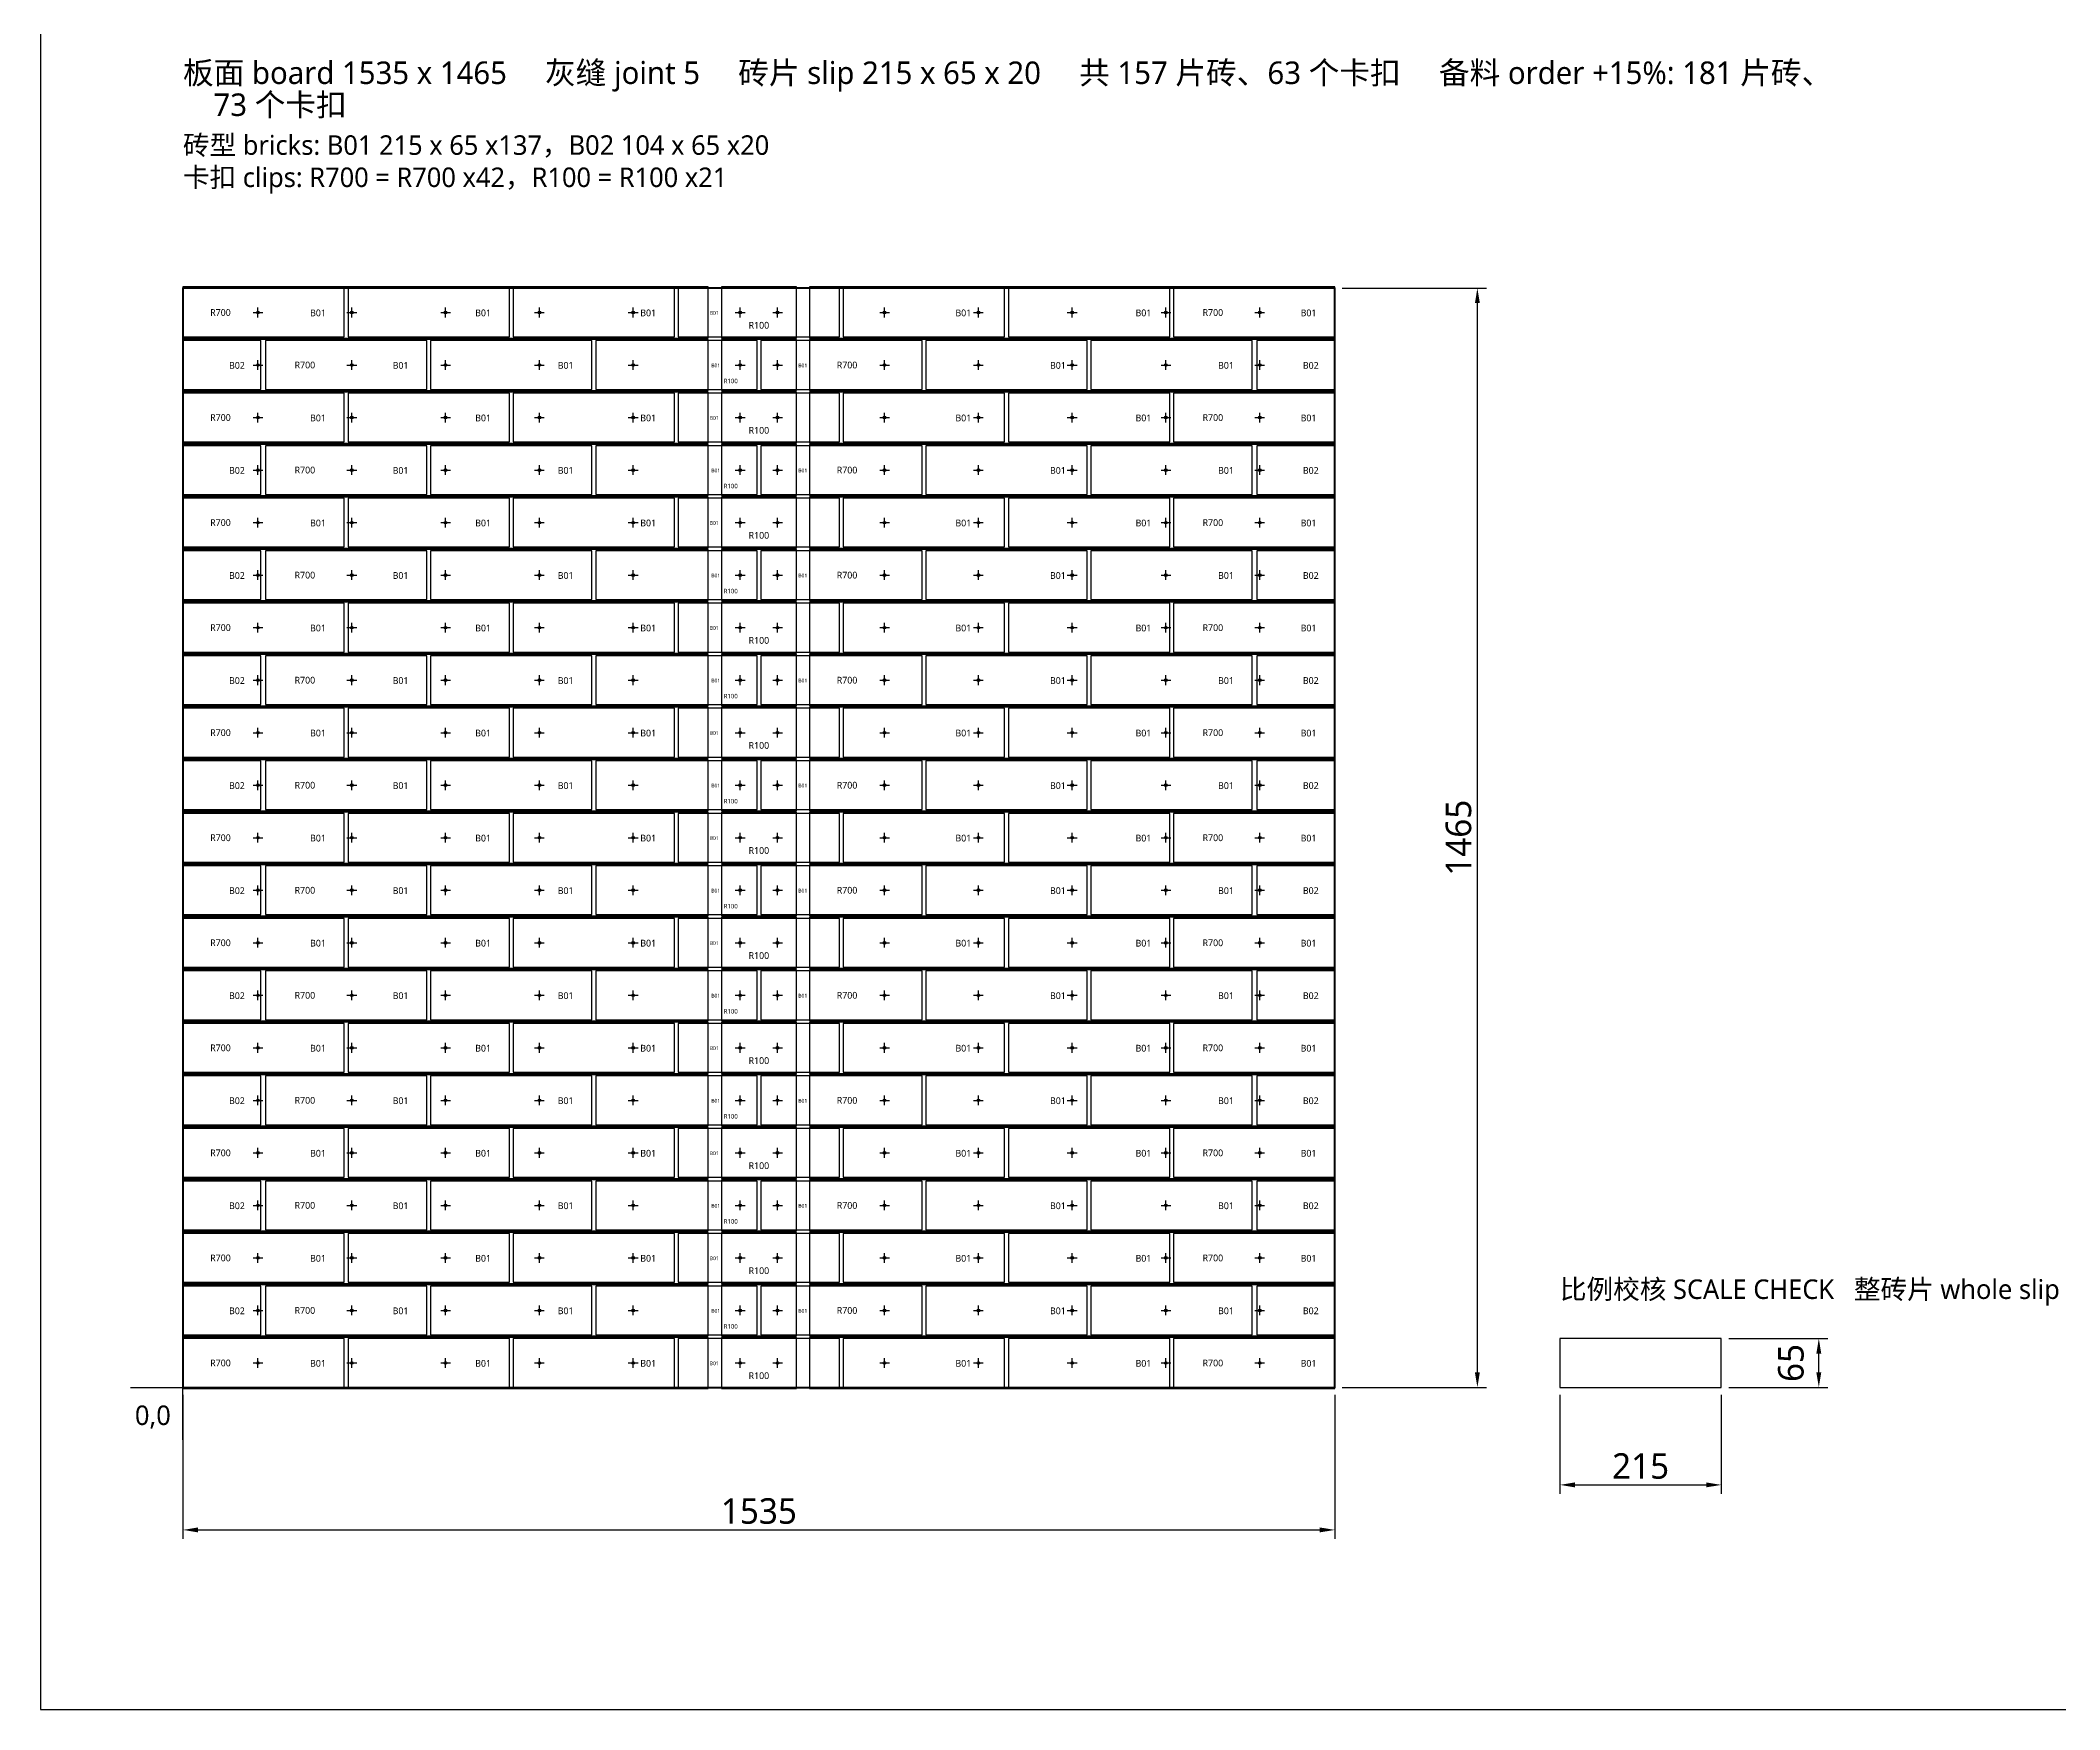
# Model space of a CAD drawing. Header units: millimetres. Extents: x -190 to 7814, y -8996 to 208.
# Drawn here: x -190 to 2501, y -8996 to -6771 of the extents above; entities that cross this region are included whole.
import ezdxf
from ezdxf.enums import TextEntityAlignment as Align

# ---------------------------------------------------------------- set-up
doc = ezdxf.new("R2010")
doc.units = ezdxf.units.MM
for name, color, linetype in [('BOARD', 7, 'Continuous'), ('BORDER', 7, 'Continuous'), ('DIM', 8, 'Continuous'), ('ORIGIN', 1, 'Continuous'), ('P7_CLIP_R100', 30, 'Continuous'), ('P7_CLIP_R700', 5, 'Continuous'), ('P7_HOLE', 1, 'Continuous'), ('P7_SLIP', 7, 'Continuous'), ('P7_TXT_B', 7, 'Continuous'), ('TITLE', 7, 'Continuous')]:
    doc.layers.add(name, color=color, linetype=linetype)
doc.styles.add('CN', font='msyh.ttc')
doc.dimstyles.new('MM', dxfattribs={"dimtxt": 34, "dimasz": 20, "dimexe": 12, "dimexo": 10, "dimgap": 8, "dimtad": 1, "dimdec": 1, "dimdsep": 46, "dimtxsty": 'CN', "dimcen": 2.5, "dimazin": 3, "dimtfac": 1, "dimtmove": 0, "dimatfit": 3})

msp = doc.modelspace()

# ---------------------------------------------------------------- linework, layer by layer
at = {"layer": 'BOARD', "lineweight": 50}
msp.add_lwpolyline([(0, -8566), (1535, -8566), (1535, -7101), (0, -7101)], close=True, dxfattribs=at)
at = {"layer": 'BORDER'}
msp.add_lwpolyline([(-190, -8995.5), (7813.67, -8995.5), (7813.67, 207.69), (-190, 207.69)], close=True, dxfattribs=at)
at = {"layer": 'DIM'}
msp.add_lwpolyline([(1835, -8566), (2050, -8566), (2050, -8501), (1835, -8501)], close=True, dxfattribs=at)
at = {"layer": 'ORIGIN'}
for p, q in [((0, -8636), (0, -8476)), ((-70, -8566), (90, -8566))]:
    msp.add_line(p, q, dxfattribs=at)
at = {"layer": 'P7_CLIP_R100'}
for points in [[(717.5, -7167.5), (817.5, -7167.5), (817.5, -7099.5), (717.5, -7099.5)], [(717.5, -7237.5), (817.5, -7237.5), (817.5, -7169.5), (717.5, -7169.5)], [(717.5, -7307.5), (817.5, -7307.5), (817.5, -7239.5), (717.5, -7239.5)], [(717.5, -7377.5), (817.5, -7377.5), (817.5, -7309.5), (717.5, -7309.5)], [(717.5, -7447.5), (817.5, -7447.5), (817.5, -7379.5), (717.5, -7379.5)], [(717.5, -7517.5), (817.5, -7517.5), (817.5, -7449.5), (717.5, -7449.5)], [(717.5, -7587.5), (817.5, -7587.5), (817.5, -7519.5), (717.5, -7519.5)], [(717.5, -7657.5), (817.5, -7657.5), (817.5, -7589.5), (717.5, -7589.5)], [(717.5, -7727.5), (817.5, -7727.5), (817.5, -7659.5), (717.5, -7659.5)], [(717.5, -7797.5), (817.5, -7797.5), (817.5, -7729.5), (717.5, -7729.5)], [(717.5, -7867.5), (817.5, -7867.5), (817.5, -7799.5), (717.5, -7799.5)], [(717.5, -7937.5), (817.5, -7937.5), (817.5, -7869.5), (717.5, -7869.5)], [(717.5, -8007.5), (817.5, -8007.5), (817.5, -7939.5), (717.5, -7939.5)], [(717.5, -8077.5), (817.5, -8077.5), (817.5, -8009.5), (717.5, -8009.5)], [(717.5, -8147.5), (817.5, -8147.5), (817.5, -8079.5), (717.5, -8079.5)], [(717.5, -8217.5), (817.5, -8217.5), (817.5, -8149.5), (717.5, -8149.5)], [(717.5, -8287.5), (817.5, -8287.5), (817.5, -8219.5), (717.5, -8219.5)], [(717.5, -8357.5), (817.5, -8357.5), (817.5, -8289.5), (717.5, -8289.5)], [(717.5, -8427.5), (817.5, -8427.5), (817.5, -8359.5), (717.5, -8359.5)], [(717.5, -8497.5), (817.5, -8497.5), (817.5, -8429.5), (717.5, -8429.5)], [(717.5, -8567.5), (817.5, -8567.5), (817.5, -8499.5), (717.5, -8499.5)]]:
    msp.add_lwpolyline(points, close=True, dxfattribs=at)
at = {"layer": 'P7_CLIP_R700'}
for points in [[(0, -7167.5), (700, -7167.5), (700, -7099.5), (0, -7099.5)], [(835, -7167.5), (1535, -7167.5), (1535, -7099.5), (835, -7099.5)], [(0, -7237.5), (700, -7237.5), (700, -7169.5), (0, -7169.5)], [(835, -7237.5), (1535, -7237.5), (1535, -7169.5), (835, -7169.5)], [(0, -7307.5), (700, -7307.5), (700, -7239.5), (0, -7239.5)], [(835, -7307.5), (1535, -7307.5), (1535, -7239.5), (835, -7239.5)], [(0, -7377.5), (700, -7377.5), (700, -7309.5), (0, -7309.5)], [(835, -7377.5), (1535, -7377.5), (1535, -7309.5), (835, -7309.5)], [(0, -7447.5), (700, -7447.5), (700, -7379.5), (0, -7379.5)], [(835, -7447.5), (1535, -7447.5), (1535, -7379.5), (835, -7379.5)], [(0, -7517.5), (700, -7517.5), (700, -7449.5), (0, -7449.5)], [(835, -7517.5), (1535, -7517.5), (1535, -7449.5), (835, -7449.5)], [(0, -7587.5), (700, -7587.5), (700, -7519.5), (0, -7519.5)], [(835, -7587.5), (1535, -7587.5), (1535, -7519.5), (835, -7519.5)], [(0, -7657.5), (700, -7657.5), (700, -7589.5), (0, -7589.5)], [(835, -7657.5), (1535, -7657.5), (1535, -7589.5), (835, -7589.5)], [(0, -7727.5), (700, -7727.5), (700, -7659.5), (0, -7659.5)], [(835, -7727.5), (1535, -7727.5), (1535, -7659.5), (835, -7659.5)], [(0, -7797.5), (700, -7797.5), (700, -7729.5), (0, -7729.5)], [(835, -7797.5), (1535, -7797.5), (1535, -7729.5), (835, -7729.5)], [(0, -7867.5), (700, -7867.5), (700, -7799.5), (0, -7799.5)], [(835, -7867.5), (1535, -7867.5), (1535, -7799.5), (835, -7799.5)], [(0, -7937.5), (700, -7937.5), (700, -7869.5), (0, -7869.5)], [(835, -7937.5), (1535, -7937.5), (1535, -7869.5), (835, -7869.5)], [(0, -8007.5), (700, -8007.5), (700, -7939.5), (0, -7939.5)], [(835, -8007.5), (1535, -8007.5), (1535, -7939.5), (835, -7939.5)], [(0, -8077.5), (700, -8077.5), (700, -8009.5), (0, -8009.5)], [(835, -8077.5), (1535, -8077.5), (1535, -8009.5), (835, -8009.5)], [(0, -8147.5), (700, -8147.5), (700, -8079.5), (0, -8079.5)], [(835, -8147.5), (1535, -8147.5), (1535, -8079.5), (835, -8079.5)], [(0, -8217.5), (700, -8217.5), (700, -8149.5), (0, -8149.5)], [(835, -8217.5), (1535, -8217.5), (1535, -8149.5), (835, -8149.5)], [(0, -8287.5), (700, -8287.5), (700, -8219.5), (0, -8219.5)], [(835, -8287.5), (1535, -8287.5), (1535, -8219.5), (835, -8219.5)], [(0, -8357.5), (700, -8357.5), (700, -8289.5), (0, -8289.5)], [(835, -8357.5), (1535, -8357.5), (1535, -8289.5), (835, -8289.5)], [(0, -8427.5), (700, -8427.5), (700, -8359.5), (0, -8359.5)], [(835, -8427.5), (1535, -8427.5), (1535, -8359.5), (835, -8359.5)], [(0, -8497.5), (700, -8497.5), (700, -8429.5), (0, -8429.5)], [(835, -8497.5), (1535, -8497.5), (1535, -8429.5), (835, -8429.5)], [(0, -8567.5), (700, -8567.5), (700, -8499.5), (0, -8499.5)], [(835, -8567.5), (1535, -8567.5), (1535, -8499.5), (835, -8499.5)]]:
    msp.add_lwpolyline(points, close=True, dxfattribs=at)
at = {"layer": 'P7_HOLE'}
for p, q in [((100, -7140), (100, -7127)), ((225, -7140), (225, -7127)), ((350, -7140), (350, -7127)), ((475, -7140), (475, -7127)), ((600, -7140), (600, -7127)), ((742.5, -7140), (742.5, -7127)), ((792.5, -7140), (792.5, -7127)), ((935, -7140), (935, -7127)), ((1060, -7140), (1060, -7127)), ((1185, -7140), (1185, -7127)), ((1310, -7140), (1310, -7127)), ((1435, -7140), (1435, -7127)), ((93.5, -7133.5), (106.5, -7133.5)), ((218.5, -7133.5), (231.5, -7133.5)), ((343.5, -7133.5), (356.5, -7133.5)), ((468.5, -7133.5), (481.5, -7133.5)), ((593.5, -7133.5), (606.5, -7133.5)), ((736, -7133.5), (749, -7133.5)), ((786, -7133.5), (799, -7133.5)), ((928.5, -7133.5), (941.5, -7133.5)), ((1053.5, -7133.5), (1066.5, -7133.5)), ((1178.5, -7133.5), (1191.5, -7133.5)), ((1303.5, -7133.5), (1316.5, -7133.5)), ((1428.5, -7133.5), (1441.5, -7133.5)), ((93.5, -7203.5), (106.5, -7203.5)), ((100, -7210), (100, -7197)), ((218.5, -7203.5), (231.5, -7203.5)), ((225, -7210), (225, -7197)), ((343.5, -7203.5), (356.5, -7203.5)), ((350, -7210), (350, -7197)), ((468.5, -7203.5), (481.5, -7203.5)), ((475, -7210), (475, -7197)), ((593.5, -7203.5), (606.5, -7203.5)), ((600, -7210), (600, -7197)), ((736, -7203.5), (749, -7203.5)), ((742.5, -7210), (742.5, -7197)), ((786, -7203.5), (799, -7203.5)), ((792.5, -7210), (792.5, -7197)), ((928.5, -7203.5), (941.5, -7203.5)), ((935, -7210), (935, -7197)), ((1053.5, -7203.5), (1066.5, -7203.5)), ((1060, -7210), (1060, -7197)), ((1178.5, -7203.5), (1191.5, -7203.5)), ((1185, -7210), (1185, -7197)), ((1303.5, -7203.5), (1316.5, -7203.5)), ((1310, -7210), (1310, -7197)), ((1428.5, -7203.5), (1441.5, -7203.5)), ((1435, -7210), (1435, -7197)), ((93.5, -7273.5), (106.5, -7273.5)), ((100, -7280), (100, -7267)), ((218.5, -7273.5), (231.5, -7273.5)), ((225, -7280), (225, -7267)), ((343.5, -7273.5), (356.5, -7273.5)), ((350, -7280), (350, -7267)), ((468.5, -7273.5), (481.5, -7273.5)), ((475, -7280), (475, -7267)), ((593.5, -7273.5), (606.5, -7273.5)), ((600, -7280), (600, -7267)), ((736, -7273.5), (749, -7273.5)), ((742.5, -7280), (742.5, -7267)), ((786, -7273.5), (799, -7273.5)), ((792.5, -7280), (792.5, -7267)), ((928.5, -7273.5), (941.5, -7273.5)), ((935, -7280), (935, -7267)), ((1053.5, -7273.5), (1066.5, -7273.5)), ((1060, -7280), (1060, -7267)), ((1178.5, -7273.5), (1191.5, -7273.5)), ((1185, -7280), (1185, -7267)), ((1303.5, -7273.5), (1316.5, -7273.5)), ((1310, -7280), (1310, -7267)), ((1428.5, -7273.5), (1441.5, -7273.5)), ((1435, -7280), (1435, -7267)), ((93.5, -7343.5), (106.5, -7343.5)), ((100, -7350), (100, -7337)), ((218.5, -7343.5), (231.5, -7343.5)), ((225, -7350), (225, -7337)), ((343.5, -7343.5), (356.5, -7343.5)), ((350, -7350), (350, -7337)), ((468.5, -7343.5), (481.5, -7343.5)), ((475, -7350), (475, -7337)), ((593.5, -7343.5), (606.5, -7343.5)), ((600, -7350), (600, -7337)), ((736, -7343.5), (749, -7343.5)), ((742.5, -7350), (742.5, -7337)), ((786, -7343.5), (799, -7343.5)), ((792.5, -7350), (792.5, -7337)), ((928.5, -7343.5), (941.5, -7343.5)), ((935, -7350), (935, -7337)), ((1053.5, -7343.5), (1066.5, -7343.5)), ((1060, -7350), (1060, -7337)), ((1178.5, -7343.5), (1191.5, -7343.5)), ((1185, -7350), (1185, -7337)), ((1303.5, -7343.5), (1316.5, -7343.5)), ((1310, -7350), (1310, -7337)), ((1428.5, -7343.5), (1441.5, -7343.5)), ((1435, -7350), (1435, -7337)), ((93.5, -7413.5), (106.5, -7413.5)), ((100, -7420), (100, -7407)), ((218.5, -7413.5), (231.5, -7413.5)), ((225, -7420), (225, -7407)), ((343.5, -7413.5), (356.5, -7413.5)), ((350, -7420), (350, -7407)), ((468.5, -7413.5), (481.5, -7413.5)), ((475, -7420), (475, -7407)), ((593.5, -7413.5), (606.5, -7413.5)), ((600, -7420), (600, -7407)), ((736, -7413.5), (749, -7413.5)), ((742.5, -7420), (742.5, -7407)), ((786, -7413.5), (799, -7413.5)), ((792.5, -7420), (792.5, -7407)), ((928.5, -7413.5), (941.5, -7413.5)), ((935, -7420), (935, -7407)), ((1053.5, -7413.5), (1066.5, -7413.5)), ((1060, -7420), (1060, -7407)), ((1178.5, -7413.5), (1191.5, -7413.5)), ((1185, -7420), (1185, -7407)), ((1303.5, -7413.5), (1316.5, -7413.5)), ((1310, -7420), (1310, -7407)), ((1428.5, -7413.5), (1441.5, -7413.5)), ((1435, -7420), (1435, -7407)), ((100, -7490), (100, -7477)), ((225, -7490), (225, -7477)), ((350, -7490), (350, -7477)), ((475, -7490), (475, -7477)), ((600, -7490), (600, -7477)), ((742.5, -7490), (742.5, -7477)), ((792.5, -7490), (792.5, -7477)), ((935, -7490), (935, -7477)), ((1060, -7490), (1060, -7477)), ((1185, -7490), (1185, -7477)), ((1310, -7490), (1310, -7477)), ((1435, -7490), (1435, -7477)), ((93.5, -7483.5), (106.5, -7483.5)), ((218.5, -7483.5), (231.5, -7483.5)), ((343.5, -7483.5), (356.5, -7483.5)), ((468.5, -7483.5), (481.5, -7483.5)), ((593.5, -7483.5), (606.5, -7483.5)), ((736, -7483.5), (749, -7483.5)), ((786, -7483.5), (799, -7483.5)), ((928.5, -7483.5), (941.5, -7483.5)), ((1053.5, -7483.5), (1066.5, -7483.5)), ((1178.5, -7483.5), (1191.5, -7483.5)), ((1303.5, -7483.5), (1316.5, -7483.5)), ((1428.5, -7483.5), (1441.5, -7483.5)), ((93.5, -7553.5), (106.5, -7553.5)), ((100, -7560), (100, -7547)), ((218.5, -7553.5), (231.5, -7553.5)), ((225, -7560), (225, -7547)), ((343.5, -7553.5), (356.5, -7553.5)), ((350, -7560), (350, -7547)), ((468.5, -7553.5), (481.5, -7553.5)), ((475, -7560), (475, -7547)), ((593.5, -7553.5), (606.5, -7553.5)), ((600, -7560), (600, -7547)), ((736, -7553.5), (749, -7553.5)), ((742.5, -7560), (742.5, -7547)), ((786, -7553.5), (799, -7553.5)), ((792.5, -7560), (792.5, -7547)), ((928.5, -7553.5), (941.5, -7553.5)), ((935, -7560), (935, -7547)), ((1053.5, -7553.5), (1066.5, -7553.5)), ((1060, -7560), (1060, -7547)), ((1178.5, -7553.5), (1191.5, -7553.5)), ((1185, -7560), (1185, -7547)), ((1303.5, -7553.5), (1316.5, -7553.5)), ((1310, -7560), (1310, -7547)), ((1428.5, -7553.5), (1441.5, -7553.5)), ((1435, -7560), (1435, -7547)), ((93.5, -7623.5), (106.5, -7623.5)), ((100, -7630), (100, -7617)), ((218.5, -7623.5), (231.5, -7623.5)), ((225, -7630), (225, -7617)), ((343.5, -7623.5), (356.5, -7623.5)), ((350, -7630), (350, -7617)), ((468.5, -7623.5), (481.5, -7623.5)), ((475, -7630), (475, -7617)), ((593.5, -7623.5), (606.5, -7623.5)), ((600, -7630), (600, -7617)), ((736, -7623.5), (749, -7623.5)), ((742.5, -7630), (742.5, -7617)), ((786, -7623.5), (799, -7623.5)), ((792.5, -7630), (792.5, -7617)), ((928.5, -7623.5), (941.5, -7623.5)), ((935, -7630), (935, -7617)), ((1053.5, -7623.5), (1066.5, -7623.5)), ((1060, -7630), (1060, -7617)), ((1178.5, -7623.5), (1191.5, -7623.5)), ((1185, -7630), (1185, -7617)), ((1303.5, -7623.5), (1316.5, -7623.5)), ((1310, -7630), (1310, -7617)), ((1428.5, -7623.5), (1441.5, -7623.5)), ((1435, -7630), (1435, -7617)), ((93.5, -7693.5), (106.5, -7693.5)), ((100, -7700), (100, -7687)), ((218.5, -7693.5), (231.5, -7693.5)), ((225, -7700), (225, -7687)), ((343.5, -7693.5), (356.5, -7693.5)), ((350, -7700), (350, -7687)), ((468.5, -7693.5), (481.5, -7693.5)), ((475, -7700), (475, -7687)), ((593.5, -7693.5), (606.5, -7693.5)), ((600, -7700), (600, -7687)), ((736, -7693.5), (749, -7693.5)), ((742.5, -7700), (742.5, -7687)), ((786, -7693.5), (799, -7693.5)), ((792.5, -7700), (792.5, -7687)), ((928.5, -7693.5), (941.5, -7693.5)), ((935, -7700), (935, -7687)), ((1053.5, -7693.5), (1066.5, -7693.5)), ((1060, -7700), (1060, -7687)), ((1178.5, -7693.5), (1191.5, -7693.5)), ((1185, -7700), (1185, -7687)), ((1303.5, -7693.5), (1316.5, -7693.5)), ((1310, -7700), (1310, -7687)), ((1428.5, -7693.5), (1441.5, -7693.5)), ((1435, -7700), (1435, -7687)), ((93.5, -7763.5), (106.5, -7763.5)), ((100, -7770), (100, -7757)), ((218.5, -7763.5), (231.5, -7763.5)), ((225, -7770), (225, -7757)), ((343.5, -7763.5), (356.5, -7763.5)), ((350, -7770), (350, -7757)), ((468.5, -7763.5), (481.5, -7763.5)), ((475, -7770), (475, -7757)), ((593.5, -7763.5), (606.5, -7763.5)), ((600, -7770), (600, -7757)), ((736, -7763.5), (749, -7763.5)), ((742.5, -7770), (742.5, -7757)), ((786, -7763.5), (799, -7763.5)), ((792.5, -7770), (792.5, -7757)), ((928.5, -7763.5), (941.5, -7763.5)), ((935, -7770), (935, -7757)), ((1053.5, -7763.5), (1066.5, -7763.5)), ((1060, -7770), (1060, -7757)), ((1178.5, -7763.5), (1191.5, -7763.5)), ((1185, -7770), (1185, -7757)), ((1303.5, -7763.5), (1316.5, -7763.5)), ((1310, -7770), (1310, -7757)), ((1428.5, -7763.5), (1441.5, -7763.5)), ((1435, -7770), (1435, -7757)), ((100, -7840), (100, -7827)), ((225, -7840), (225, -7827)), ((350, -7840), (350, -7827)), ((475, -7840), (475, -7827)), ((600, -7840), (600, -7827)), ((742.5, -7840), (742.5, -7827)), ((792.5, -7840), (792.5, -7827)), ((935, -7840), (935, -7827)), ((1060, -7840), (1060, -7827)), ((1185, -7840), (1185, -7827)), ((1310, -7840), (1310, -7827)), ((1435, -7840), (1435, -7827)), ((93.5, -7833.5), (106.5, -7833.5)), ((218.5, -7833.5), (231.5, -7833.5)), ((343.5, -7833.5), (356.5, -7833.5)), ((468.5, -7833.5), (481.5, -7833.5)), ((593.5, -7833.5), (606.5, -7833.5)), ((736, -7833.5), (749, -7833.5)), ((786, -7833.5), (799, -7833.5)), ((928.5, -7833.5), (941.5, -7833.5)), ((1053.5, -7833.5), (1066.5, -7833.5)), ((1178.5, -7833.5), (1191.5, -7833.5)), ((1303.5, -7833.5), (1316.5, -7833.5)), ((1428.5, -7833.5), (1441.5, -7833.5)), ((93.5, -7903.5), (106.5, -7903.5)), ((100, -7910), (100, -7897)), ((218.5, -7903.5), (231.5, -7903.5)), ((225, -7910), (225, -7897)), ((343.5, -7903.5), (356.5, -7903.5)), ((350, -7910), (350, -7897)), ((468.5, -7903.5), (481.5, -7903.5)), ((475, -7910), (475, -7897)), ((593.5, -7903.5), (606.5, -7903.5)), ((600, -7910), (600, -7897)), ((736, -7903.5), (749, -7903.5)), ((742.5, -7910), (742.5, -7897)), ((786, -7903.5), (799, -7903.5)), ((792.5, -7910), (792.5, -7897)), ((928.5, -7903.5), (941.5, -7903.5)), ((935, -7910), (935, -7897)), ((1053.5, -7903.5), (1066.5, -7903.5)), ((1060, -7910), (1060, -7897)), ((1178.5, -7903.5), (1191.5, -7903.5)), ((1185, -7910), (1185, -7897)), ((1303.5, -7903.5), (1316.5, -7903.5)), ((1310, -7910), (1310, -7897)), ((1428.5, -7903.5), (1441.5, -7903.5)), ((1435, -7910), (1435, -7897)), ((93.5, -7973.5), (106.5, -7973.5)), ((100, -7980), (100, -7967)), ((218.5, -7973.5), (231.5, -7973.5)), ((225, -7980), (225, -7967)), ((343.5, -7973.5), (356.5, -7973.5)), ((350, -7980), (350, -7967)), ((468.5, -7973.5), (481.5, -7973.5)), ((475, -7980), (475, -7967)), ((593.5, -7973.5), (606.5, -7973.5)), ((600, -7980), (600, -7967)), ((736, -7973.5), (749, -7973.5)), ((742.5, -7980), (742.5, -7967)), ((786, -7973.5), (799, -7973.5)), ((792.5, -7980), (792.5, -7967)), ((928.5, -7973.5), (941.5, -7973.5)), ((935, -7980), (935, -7967)), ((1053.5, -7973.5), (1066.5, -7973.5)), ((1060, -7980), (1060, -7967)), ((1178.5, -7973.5), (1191.5, -7973.5)), ((1185, -7980), (1185, -7967)), ((1303.5, -7973.5), (1316.5, -7973.5)), ((1310, -7980), (1310, -7967)), ((1428.5, -7973.5), (1441.5, -7973.5)), ((1435, -7980), (1435, -7967)), ((93.5, -8043.5), (106.5, -8043.5)), ((100, -8050), (100, -8037)), ((218.5, -8043.5), (231.5, -8043.5)), ((225, -8050), (225, -8037)), ((343.5, -8043.5), (356.5, -8043.5)), ((350, -8050), (350, -8037)), ((468.5, -8043.5), (481.5, -8043.5)), ((475, -8050), (475, -8037)), ((593.5, -8043.5), (606.5, -8043.5)), ((600, -8050), (600, -8037)), ((736, -8043.5), (749, -8043.5)), ((742.5, -8050), (742.5, -8037)), ((786, -8043.5), (799, -8043.5)), ((792.5, -8050), (792.5, -8037)), ((928.5, -8043.5), (941.5, -8043.5)), ((935, -8050), (935, -8037)), ((1053.5, -8043.5), (1066.5, -8043.5)), ((1060, -8050), (1060, -8037)), ((1178.5, -8043.5), (1191.5, -8043.5)), ((1185, -8050), (1185, -8037)), ((1303.5, -8043.5), (1316.5, -8043.5)), ((1310, -8050), (1310, -8037)), ((1428.5, -8043.5), (1441.5, -8043.5)), ((1435, -8050), (1435, -8037)), ((93.5, -8113.5), (106.5, -8113.5)), ((100, -8120), (100, -8107)), ((218.5, -8113.5), (231.5, -8113.5)), ((225, -8120), (225, -8107)), ((343.5, -8113.5), (356.5, -8113.5)), ((350, -8120), (350, -8107)), ((468.5, -8113.5), (481.5, -8113.5)), ((475, -8120), (475, -8107)), ((593.5, -8113.5), (606.5, -8113.5)), ((600, -8120), (600, -8107)), ((736, -8113.5), (749, -8113.5)), ((742.5, -8120), (742.5, -8107)), ((786, -8113.5), (799, -8113.5)), ((792.5, -8120), (792.5, -8107)), ((928.5, -8113.5), (941.5, -8113.5)), ((935, -8120), (935, -8107)), ((1053.5, -8113.5), (1066.5, -8113.5)), ((1060, -8120), (1060, -8107)), ((1178.5, -8113.5), (1191.5, -8113.5)), ((1185, -8120), (1185, -8107)), ((1303.5, -8113.5), (1316.5, -8113.5)), ((1310, -8120), (1310, -8107)), ((1428.5, -8113.5), (1441.5, -8113.5)), ((1435, -8120), (1435, -8107)), ((100, -8190), (100, -8177)), ((225, -8190), (225, -8177)), ((350, -8190), (350, -8177)), ((475, -8190), (475, -8177)), ((600, -8190), (600, -8177)), ((742.5, -8190), (742.5, -8177)), ((792.5, -8190), (792.5, -8177)), ((935, -8190), (935, -8177)), ((1060, -8190), (1060, -8177)), ((1185, -8190), (1185, -8177)), ((1310, -8190), (1310, -8177)), ((1435, -8190), (1435, -8177)), ((93.5, -8183.5), (106.5, -8183.5)), ((218.5, -8183.5), (231.5, -8183.5)), ((343.5, -8183.5), (356.5, -8183.5)), ((468.5, -8183.5), (481.5, -8183.5)), ((593.5, -8183.5), (606.5, -8183.5)), ((736, -8183.5), (749, -8183.5)), ((786, -8183.5), (799, -8183.5)), ((928.5, -8183.5), (941.5, -8183.5)), ((1053.5, -8183.5), (1066.5, -8183.5)), ((1178.5, -8183.5), (1191.5, -8183.5)), ((1303.5, -8183.5), (1316.5, -8183.5)), ((1428.5, -8183.5), (1441.5, -8183.5)), ((93.5, -8253.5), (106.5, -8253.5)), ((100, -8260), (100, -8247)), ((218.5, -8253.5), (231.5, -8253.5)), ((225, -8260), (225, -8247)), ((343.5, -8253.5), (356.5, -8253.5)), ((350, -8260), (350, -8247)), ((468.5, -8253.5), (481.5, -8253.5)), ((475, -8260), (475, -8247)), ((593.5, -8253.5), (606.5, -8253.5)), ((600, -8260), (600, -8247)), ((736, -8253.5), (749, -8253.5)), ((742.5, -8260), (742.5, -8247)), ((786, -8253.5), (799, -8253.5)), ((792.5, -8260), (792.5, -8247)), ((928.5, -8253.5), (941.5, -8253.5)), ((935, -8260), (935, -8247)), ((1053.5, -8253.5), (1066.5, -8253.5)), ((1060, -8260), (1060, -8247)), ((1178.5, -8253.5), (1191.5, -8253.5)), ((1185, -8260), (1185, -8247)), ((1303.5, -8253.5), (1316.5, -8253.5)), ((1310, -8260), (1310, -8247)), ((1428.5, -8253.5), (1441.5, -8253.5)), ((1435, -8260), (1435, -8247)), ((93.5, -8323.5), (106.5, -8323.5)), ((100, -8330), (100, -8317)), ((218.5, -8323.5), (231.5, -8323.5)), ((225, -8330), (225, -8317)), ((343.5, -8323.5), (356.5, -8323.5)), ((350, -8330), (350, -8317)), ((468.5, -8323.5), (481.5, -8323.5)), ((475, -8330), (475, -8317)), ((593.5, -8323.5), (606.5, -8323.5)), ((600, -8330), (600, -8317)), ((736, -8323.5), (749, -8323.5)), ((742.5, -8330), (742.5, -8317)), ((786, -8323.5), (799, -8323.5)), ((792.5, -8330), (792.5, -8317)), ((928.5, -8323.5), (941.5, -8323.5)), ((935, -8330), (935, -8317)), ((1053.5, -8323.5), (1066.5, -8323.5)), ((1060, -8330), (1060, -8317)), ((1178.5, -8323.5), (1191.5, -8323.5)), ((1185, -8330), (1185, -8317)), ((1303.5, -8323.5), (1316.5, -8323.5)), ((1310, -8330), (1310, -8317)), ((1428.5, -8323.5), (1441.5, -8323.5)), ((1435, -8330), (1435, -8317)), ((93.5, -8393.5), (106.5, -8393.5)), ((100, -8400), (100, -8387)), ((218.5, -8393.5), (231.5, -8393.5)), ((225, -8400), (225, -8387)), ((343.5, -8393.5), (356.5, -8393.5)), ((350, -8400), (350, -8387)), ((468.5, -8393.5), (481.5, -8393.5)), ((475, -8400), (475, -8387)), ((593.5, -8393.5), (606.5, -8393.5)), ((600, -8400), (600, -8387)), ((736, -8393.5), (749, -8393.5)), ((742.5, -8400), (742.5, -8387)), ((786, -8393.5), (799, -8393.5)), ((792.5, -8400), (792.5, -8387)), ((928.5, -8393.5), (941.5, -8393.5)), ((935, -8400), (935, -8387)), ((1053.5, -8393.5), (1066.5, -8393.5)), ((1060, -8400), (1060, -8387)), ((1178.5, -8393.5), (1191.5, -8393.5)), ((1185, -8400), (1185, -8387)), ((1303.5, -8393.5), (1316.5, -8393.5)), ((1310, -8400), (1310, -8387)), ((1428.5, -8393.5), (1441.5, -8393.5)), ((1435, -8400), (1435, -8387)), ((93.5, -8463.5), (106.5, -8463.5)), ((100, -8470), (100, -8457)), ((218.5, -8463.5), (231.5, -8463.5)), ((225, -8470), (225, -8457)), ((343.5, -8463.5), (356.5, -8463.5)), ((350, -8470), (350, -8457)), ((468.5, -8463.5), (481.5, -8463.5)), ((475, -8470), (475, -8457)), ((593.5, -8463.5), (606.5, -8463.5)), ((600, -8470), (600, -8457)), ((736, -8463.5), (749, -8463.5)), ((742.5, -8470), (742.5, -8457)), ((786, -8463.5), (799, -8463.5)), ((792.5, -8470), (792.5, -8457)), ((928.5, -8463.5), (941.5, -8463.5)), ((935, -8470), (935, -8457)), ((1053.5, -8463.5), (1066.5, -8463.5)), ((1060, -8470), (1060, -8457)), ((1178.5, -8463.5), (1191.5, -8463.5)), ((1185, -8470), (1185, -8457)), ((1303.5, -8463.5), (1316.5, -8463.5)), ((1310, -8470), (1310, -8457)), ((1428.5, -8463.5), (1441.5, -8463.5)), ((1435, -8470), (1435, -8457)), ((100, -8540), (100, -8527)), ((225, -8540), (225, -8527)), ((350, -8540), (350, -8527)), ((475, -8540), (475, -8527)), ((600, -8540), (600, -8527)), ((742.5, -8540), (742.5, -8527)), ((792.5, -8540), (792.5, -8527)), ((935, -8540), (935, -8527)), ((1060, -8540), (1060, -8527)), ((1185, -8540), (1185, -8527)), ((1310, -8540), (1310, -8527)), ((1435, -8540), (1435, -8527)), ((93.5, -8533.5), (106.5, -8533.5)), ((218.5, -8533.5), (231.5, -8533.5)), ((343.5, -8533.5), (356.5, -8533.5)), ((468.5, -8533.5), (481.5, -8533.5)), ((593.5, -8533.5), (606.5, -8533.5)), ((736, -8533.5), (749, -8533.5)), ((786, -8533.5), (799, -8533.5)), ((928.5, -8533.5), (941.5, -8533.5)), ((1053.5, -8533.5), (1066.5, -8533.5)), ((1178.5, -8533.5), (1191.5, -8533.5)), ((1303.5, -8533.5), (1316.5, -8533.5)), ((1428.5, -8533.5), (1441.5, -8533.5))]:
    msp.add_line(p, q, dxfattribs=at)
for centre in [(100, -7133.5), (225, -7133.5), (350, -7133.5), (475, -7133.5), (600, -7133.5), (742.5, -7133.5), (792.5, -7133.5), (935, -7133.5), (1060, -7133.5), (1185, -7133.5), (1310, -7133.5), (1435, -7133.5), (100, -7203.5), (225, -7203.5), (350, -7203.5), (475, -7203.5), (600, -7203.5), (742.5, -7203.5), (792.5, -7203.5), (935, -7203.5), (1060, -7203.5), (1185, -7203.5), (1310, -7203.5), (1435, -7203.5), (100, -7273.5), (225, -7273.5), (350, -7273.5), (475, -7273.5), (600, -7273.5), (742.5, -7273.5), (792.5, -7273.5), (935, -7273.5), (1060, -7273.5), (1185, -7273.5), (1310, -7273.5), (1435, -7273.5), (100, -7343.5), (225, -7343.5), (350, -7343.5), (475, -7343.5), (600, -7343.5), (742.5, -7343.5), (792.5, -7343.5), (935, -7343.5), (1060, -7343.5), (1185, -7343.5), (1310, -7343.5), (1435, -7343.5), (100, -7413.5), (225, -7413.5), (350, -7413.5), (475, -7413.5), (600, -7413.5), (742.5, -7413.5), (792.5, -7413.5), (935, -7413.5), (1060, -7413.5), (1185, -7413.5), (1310, -7413.5), (1435, -7413.5), (100, -7483.5), (225, -7483.5), (350, -7483.5), (475, -7483.5), (600, -7483.5), (742.5, -7483.5), (792.5, -7483.5), (935, -7483.5), (1060, -7483.5), (1185, -7483.5), (1310, -7483.5), (1435, -7483.5), (100, -7553.5), (225, -7553.5), (350, -7553.5), (475, -7553.5), (600, -7553.5), (742.5, -7553.5), (792.5, -7553.5), (935, -7553.5), (1060, -7553.5), (1185, -7553.5), (1310, -7553.5), (1435, -7553.5), (100, -7623.5), (225, -7623.5), (350, -7623.5), (475, -7623.5), (600, -7623.5), (742.5, -7623.5), (792.5, -7623.5), (935, -7623.5), (1060, -7623.5), (1185, -7623.5), (1310, -7623.5), (1435, -7623.5), (100, -7693.5), (225, -7693.5), (350, -7693.5), (475, -7693.5), (600, -7693.5), (742.5, -7693.5), (792.5, -7693.5), (935, -7693.5), (1060, -7693.5), (1185, -7693.5), (1310, -7693.5), (1435, -7693.5), (100, -7763.5), (225, -7763.5), (350, -7763.5), (475, -7763.5), (600, -7763.5), (742.5, -7763.5), (792.5, -7763.5), (935, -7763.5), (1060, -7763.5), (1185, -7763.5), (1310, -7763.5), (1435, -7763.5), (100, -7833.5), (225, -7833.5), (350, -7833.5), (475, -7833.5), (600, -7833.5), (742.5, -7833.5), (792.5, -7833.5), (935, -7833.5), (1060, -7833.5), (1185, -7833.5), (1310, -7833.5), (1435, -7833.5), (100, -7903.5), (225, -7903.5), (350, -7903.5), (475, -7903.5), (600, -7903.5), (742.5, -7903.5), (792.5, -7903.5), (935, -7903.5), (1060, -7903.5), (1185, -7903.5), (1310, -7903.5), (1435, -7903.5), (100, -7973.5), (225, -7973.5), (350, -7973.5), (475, -7973.5), (600, -7973.5), (742.5, -7973.5), (792.5, -7973.5), (935, -7973.5), (1060, -7973.5), (1185, -7973.5), (1310, -7973.5), (1435, -7973.5), (100, -8043.5), (225, -8043.5), (350, -8043.5), (475, -8043.5), (600, -8043.5), (742.5, -8043.5), (792.5, -8043.5), (935, -8043.5), (1060, -8043.5), (1185, -8043.5), (1310, -8043.5), (1435, -8043.5), (100, -8113.5), (225, -8113.5), (350, -8113.5), (475, -8113.5), (600, -8113.5), (742.5, -8113.5), (792.5, -8113.5), (935, -8113.5), (1060, -8113.5), (1185, -8113.5), (1310, -8113.5), (1435, -8113.5), (100, -8183.5), (225, -8183.5), (350, -8183.5), (475, -8183.5), (600, -8183.5), (742.5, -8183.5), (792.5, -8183.5), (935, -8183.5), (1060, -8183.5), (1185, -8183.5), (1310, -8183.5), (1435, -8183.5), (100, -8253.5), (225, -8253.5), (350, -8253.5), (475, -8253.5), (600, -8253.5), (742.5, -8253.5), (792.5, -8253.5), (935, -8253.5), (1060, -8253.5), (1185, -8253.5), (1310, -8253.5), (1435, -8253.5), (100, -8323.5), (225, -8323.5), (350, -8323.5), (475, -8323.5), (600, -8323.5), (742.5, -8323.5), (792.5, -8323.5), (935, -8323.5), (1060, -8323.5), (1185, -8323.5), (1310, -8323.5), (1435, -8323.5), (100, -8393.5), (225, -8393.5), (350, -8393.5), (475, -8393.5), (600, -8393.5), (742.5, -8393.5), (792.5, -8393.5), (935, -8393.5), (1060, -8393.5), (1185, -8393.5), (1310, -8393.5), (1435, -8393.5), (100, -8463.5), (225, -8463.5), (350, -8463.5), (475, -8463.5), (600, -8463.5), (742.5, -8463.5), (792.5, -8463.5), (935, -8463.5), (1060, -8463.5), (1185, -8463.5), (1310, -8463.5), (1435, -8463.5), (100, -8533.5), (225, -8533.5), (350, -8533.5), (475, -8533.5), (600, -8533.5), (742.5, -8533.5), (792.5, -8533.5), (935, -8533.5), (1060, -8533.5), (1185, -8533.5), (1310, -8533.5), (1435, -8533.5)]:
    msp.add_circle(centre, 1.75, dxfattribs=at)
at = {"layer": 'P7_SLIP'}
for points in [[(0, -7166), (215, -7166), (215, -7101), (0, -7101)], [(220, -7166), (435, -7166), (435, -7101), (220, -7101)], [(440, -7166), (655, -7166), (655, -7101), (440, -7101)], [(660, -7166), (875, -7166), (875, -7101), (660, -7101)], [(880, -7166), (1095, -7166), (1095, -7101), (880, -7101)], [(1100, -7166), (1315, -7166), (1315, -7101), (1100, -7101)], [(1320, -7166), (1535, -7166), (1535, -7101), (1320, -7101)], [(0, -7236), (104, -7236), (104, -7171), (0, -7171)], [(110, -7236), (325, -7236), (325, -7171), (110, -7171)], [(330, -7236), (545, -7236), (545, -7171), (330, -7171)], [(550, -7236), (765, -7236), (765, -7171), (550, -7171)], [(770, -7236), (985, -7236), (985, -7171), (770, -7171)], [(990, -7236), (1205, -7236), (1205, -7171), (990, -7171)], [(1210, -7236), (1425, -7236), (1425, -7171), (1210, -7171)], [(1431, -7236), (1535, -7236), (1535, -7171), (1431, -7171)], [(0, -7306), (215, -7306), (215, -7241), (0, -7241)], [(220, -7306), (435, -7306), (435, -7241), (220, -7241)], [(440, -7306), (655, -7306), (655, -7241), (440, -7241)], [(660, -7306), (875, -7306), (875, -7241), (660, -7241)], [(880, -7306), (1095, -7306), (1095, -7241), (880, -7241)], [(1100, -7306), (1315, -7306), (1315, -7241), (1100, -7241)], [(1320, -7306), (1535, -7306), (1535, -7241), (1320, -7241)], [(0, -7376), (104, -7376), (104, -7311), (0, -7311)], [(110, -7376), (325, -7376), (325, -7311), (110, -7311)], [(330, -7376), (545, -7376), (545, -7311), (330, -7311)], [(550, -7376), (765, -7376), (765, -7311), (550, -7311)], [(770, -7376), (985, -7376), (985, -7311), (770, -7311)], [(990, -7376), (1205, -7376), (1205, -7311), (990, -7311)], [(1210, -7376), (1425, -7376), (1425, -7311), (1210, -7311)], [(1431, -7376), (1535, -7376), (1535, -7311), (1431, -7311)], [(0, -7446), (215, -7446), (215, -7381), (0, -7381)], [(220, -7446), (435, -7446), (435, -7381), (220, -7381)], [(440, -7446), (655, -7446), (655, -7381), (440, -7381)], [(660, -7446), (875, -7446), (875, -7381), (660, -7381)], [(880, -7446), (1095, -7446), (1095, -7381), (880, -7381)], [(1100, -7446), (1315, -7446), (1315, -7381), (1100, -7381)], [(1320, -7446), (1535, -7446), (1535, -7381), (1320, -7381)], [(0, -7516), (104, -7516), (104, -7451), (0, -7451)], [(110, -7516), (325, -7516), (325, -7451), (110, -7451)], [(330, -7516), (545, -7516), (545, -7451), (330, -7451)], [(550, -7516), (765, -7516), (765, -7451), (550, -7451)], [(770, -7516), (985, -7516), (985, -7451), (770, -7451)], [(990, -7516), (1205, -7516), (1205, -7451), (990, -7451)], [(1210, -7516), (1425, -7516), (1425, -7451), (1210, -7451)], [(1431, -7516), (1535, -7516), (1535, -7451), (1431, -7451)], [(0, -7586), (215, -7586), (215, -7521), (0, -7521)], [(220, -7586), (435, -7586), (435, -7521), (220, -7521)], [(440, -7586), (655, -7586), (655, -7521), (440, -7521)], [(660, -7586), (875, -7586), (875, -7521), (660, -7521)], [(880, -7586), (1095, -7586), (1095, -7521), (880, -7521)], [(1100, -7586), (1315, -7586), (1315, -7521), (1100, -7521)], [(1320, -7586), (1535, -7586), (1535, -7521), (1320, -7521)], [(0, -7656), (104, -7656), (104, -7591), (0, -7591)], [(110, -7656), (325, -7656), (325, -7591), (110, -7591)], [(330, -7656), (545, -7656), (545, -7591), (330, -7591)], [(550, -7656), (765, -7656), (765, -7591), (550, -7591)], [(770, -7656), (985, -7656), (985, -7591), (770, -7591)], [(990, -7656), (1205, -7656), (1205, -7591), (990, -7591)], [(1210, -7656), (1425, -7656), (1425, -7591), (1210, -7591)], [(1431, -7656), (1535, -7656), (1535, -7591), (1431, -7591)], [(0, -7726), (215, -7726), (215, -7661), (0, -7661)], [(220, -7726), (435, -7726), (435, -7661), (220, -7661)], [(440, -7726), (655, -7726), (655, -7661), (440, -7661)], [(660, -7726), (875, -7726), (875, -7661), (660, -7661)], [(880, -7726), (1095, -7726), (1095, -7661), (880, -7661)], [(1100, -7726), (1315, -7726), (1315, -7661), (1100, -7661)], [(1320, -7726), (1535, -7726), (1535, -7661), (1320, -7661)], [(0, -7796), (104, -7796), (104, -7731), (0, -7731)], [(110, -7796), (325, -7796), (325, -7731), (110, -7731)], [(330, -7796), (545, -7796), (545, -7731), (330, -7731)], [(550, -7796), (765, -7796), (765, -7731), (550, -7731)], [(770, -7796), (985, -7796), (985, -7731), (770, -7731)], [(990, -7796), (1205, -7796), (1205, -7731), (990, -7731)], [(1210, -7796), (1425, -7796), (1425, -7731), (1210, -7731)], [(1431, -7796), (1535, -7796), (1535, -7731), (1431, -7731)], [(0, -7866), (215, -7866), (215, -7801), (0, -7801)], [(220, -7866), (435, -7866), (435, -7801), (220, -7801)], [(440, -7866), (655, -7866), (655, -7801), (440, -7801)], [(660, -7866), (875, -7866), (875, -7801), (660, -7801)], [(880, -7866), (1095, -7866), (1095, -7801), (880, -7801)], [(1100, -7866), (1315, -7866), (1315, -7801), (1100, -7801)], [(1320, -7866), (1535, -7866), (1535, -7801), (1320, -7801)], [(0, -7936), (104, -7936), (104, -7871), (0, -7871)], [(110, -7936), (325, -7936), (325, -7871), (110, -7871)], [(330, -7936), (545, -7936), (545, -7871), (330, -7871)], [(550, -7936), (765, -7936), (765, -7871), (550, -7871)], [(770, -7936), (985, -7936), (985, -7871), (770, -7871)], [(990, -7936), (1205, -7936), (1205, -7871), (990, -7871)], [(1210, -7936), (1425, -7936), (1425, -7871), (1210, -7871)], [(1431, -7936), (1535, -7936), (1535, -7871), (1431, -7871)], [(0, -8006), (215, -8006), (215, -7941), (0, -7941)], [(220, -8006), (435, -8006), (435, -7941), (220, -7941)], [(440, -8006), (655, -8006), (655, -7941), (440, -7941)], [(660, -8006), (875, -8006), (875, -7941), (660, -7941)], [(880, -8006), (1095, -8006), (1095, -7941), (880, -7941)], [(1100, -8006), (1315, -8006), (1315, -7941), (1100, -7941)], [(1320, -8006), (1535, -8006), (1535, -7941), (1320, -7941)], [(0, -8076), (104, -8076), (104, -8011), (0, -8011)], [(110, -8076), (325, -8076), (325, -8011), (110, -8011)], [(330, -8076), (545, -8076), (545, -8011), (330, -8011)], [(550, -8076), (765, -8076), (765, -8011), (550, -8011)], [(770, -8076), (985, -8076), (985, -8011), (770, -8011)], [(990, -8076), (1205, -8076), (1205, -8011), (990, -8011)], [(1210, -8076), (1425, -8076), (1425, -8011), (1210, -8011)], [(1431, -8076), (1535, -8076), (1535, -8011), (1431, -8011)], [(0, -8146), (215, -8146), (215, -8081), (0, -8081)], [(220, -8146), (435, -8146), (435, -8081), (220, -8081)], [(440, -8146), (655, -8146), (655, -8081), (440, -8081)], [(660, -8146), (875, -8146), (875, -8081), (660, -8081)], [(880, -8146), (1095, -8146), (1095, -8081), (880, -8081)], [(1100, -8146), (1315, -8146), (1315, -8081), (1100, -8081)], [(1320, -8146), (1535, -8146), (1535, -8081), (1320, -8081)], [(0, -8216), (104, -8216), (104, -8151), (0, -8151)], [(110, -8216), (325, -8216), (325, -8151), (110, -8151)], [(330, -8216), (545, -8216), (545, -8151), (330, -8151)], [(550, -8216), (765, -8216), (765, -8151), (550, -8151)], [(770, -8216), (985, -8216), (985, -8151), (770, -8151)], [(990, -8216), (1205, -8216), (1205, -8151), (990, -8151)], [(1210, -8216), (1425, -8216), (1425, -8151), (1210, -8151)], [(1431, -8216), (1535, -8216), (1535, -8151), (1431, -8151)], [(0, -8286), (215, -8286), (215, -8221), (0, -8221)], [(220, -8286), (435, -8286), (435, -8221), (220, -8221)], [(440, -8286), (655, -8286), (655, -8221), (440, -8221)], [(660, -8286), (875, -8286), (875, -8221), (660, -8221)], [(880, -8286), (1095, -8286), (1095, -8221), (880, -8221)], [(1100, -8286), (1315, -8286), (1315, -8221), (1100, -8221)], [(1320, -8286), (1535, -8286), (1535, -8221), (1320, -8221)], [(0, -8356), (104, -8356), (104, -8291), (0, -8291)], [(110, -8356), (325, -8356), (325, -8291), (110, -8291)], [(330, -8356), (545, -8356), (545, -8291), (330, -8291)], [(550, -8356), (765, -8356), (765, -8291), (550, -8291)], [(770, -8356), (985, -8356), (985, -8291), (770, -8291)], [(990, -8356), (1205, -8356), (1205, -8291), (990, -8291)], [(1210, -8356), (1425, -8356), (1425, -8291), (1210, -8291)], [(1431, -8356), (1535, -8356), (1535, -8291), (1431, -8291)], [(0, -8426), (215, -8426), (215, -8361), (0, -8361)], [(220, -8426), (435, -8426), (435, -8361), (220, -8361)], [(440, -8426), (655, -8426), (655, -8361), (440, -8361)], [(660, -8426), (875, -8426), (875, -8361), (660, -8361)], [(880, -8426), (1095, -8426), (1095, -8361), (880, -8361)], [(1100, -8426), (1315, -8426), (1315, -8361), (1100, -8361)], [(1320, -8426), (1535, -8426), (1535, -8361), (1320, -8361)], [(0, -8496), (104, -8496), (104, -8431), (0, -8431)], [(110, -8496), (325, -8496), (325, -8431), (110, -8431)], [(330, -8496), (545, -8496), (545, -8431), (330, -8431)], [(550, -8496), (765, -8496), (765, -8431), (550, -8431)], [(770, -8496), (985, -8496), (985, -8431), (770, -8431)], [(990, -8496), (1205, -8496), (1205, -8431), (990, -8431)], [(1210, -8496), (1425, -8496), (1425, -8431), (1210, -8431)], [(1431, -8496), (1535, -8496), (1535, -8431), (1431, -8431)], [(0, -8566), (215, -8566), (215, -8501), (0, -8501)], [(220, -8566), (435, -8566), (435, -8501), (220, -8501)], [(440, -8566), (655, -8566), (655, -8501), (440, -8501)], [(660, -8566), (875, -8566), (875, -8501), (660, -8501)], [(880, -8566), (1095, -8566), (1095, -8501), (880, -8501)], [(1100, -8566), (1315, -8566), (1315, -8501), (1100, -8501)], [(1320, -8566), (1535, -8566), (1535, -8501), (1320, -8501)]]:
    msp.add_lwpolyline(points, close=True, dxfattribs=at)

# ---------------------------------------------------------------- texts
at = {"layer": 'DIM', "style": 'CN'}
msp.add_text('比例校核 SCALE CHECK   整砖片 whole slip', height=26, dxfattribs=at).set_placement((1835, -8456), align=Align.BOTTOM_LEFT)
at = {"layer": 'ORIGIN', "style": 'CN'}
msp.add_text('0,0', height=26, dxfattribs=at).set_placement((-64, -8624), align=Align.BOTTOM_LEFT)
at = {"layer": 'P7_CLIP_R100', "style": 'CN'}
for height, p in [(9, (767.5, -7150.5)), (6, (730, -7224.75)), (9, (767.5, -7290.5)), (6, (730, -7364.75)), (9, (767.5, -7430.5)), (6, (730, -7504.75)), (9, (767.5, -7570.5)), (6, (730, -7644.75)), (9, (767.5, -7710.5)), (6, (730, -7784.75)), (9, (767.5, -7850.5)), (6, (730, -7924.75)), (9, (767.5, -7990.5)), (6, (730, -8064.75)), (9, (767.5, -8130.5)), (6, (730, -8204.75)), (9, (767.5, -8270.5)), (6, (730, -8344.75)), (9, (767.5, -8410.5)), (6, (730, -8484.75)), (9, (767.5, -8550.5))]:
    msp.add_text('R100', height=height, dxfattribs=at).set_placement(p, align=Align.MIDDLE_CENTER)
at = {"layer": 'P7_CLIP_R700', "style": 'CN'}
for p in [(50, -7133.5), (1372.5, -7133.5), (162.5, -7203.5), (885, -7203.5), (50, -7273.5), (1372.5, -7273.5), (162.5, -7343.5), (885, -7343.5), (50, -7413.5), (1372.5, -7413.5), (162.5, -7483.5), (885, -7483.5), (50, -7553.5), (1372.5, -7553.5), (162.5, -7623.5), (885, -7623.5), (50, -7693.5), (1372.5, -7693.5), (162.5, -7763.5), (885, -7763.5), (50, -7833.5), (1372.5, -7833.5), (162.5, -7903.5), (885, -7903.5), (50, -7973.5), (1372.5, -7973.5), (162.5, -8043.5), (885, -8043.5), (50, -8113.5), (1372.5, -8113.5), (162.5, -8183.5), (885, -8183.5), (50, -8253.5), (1372.5, -8253.5), (162.5, -8323.5), (885, -8323.5), (50, -8393.5), (1372.5, -8393.5), (162.5, -8463.5), (885, -8463.5), (50, -8533.5), (1372.5, -8533.5)]:
    msp.add_text('R700', height=9, dxfattribs=at).set_placement(p, align=Align.MIDDLE_CENTER)
at = {"layer": 'P7_TXT_B', "style": 'CN'}
for s, height, p in [('B01', 9, (180, -7134)), ('B01', 9, (400, -7134)), ('B01', 9, (620, -7134)), ('B01', 9, (1040, -7134)), ('B01', 9, (1280, -7134)), ('B01', 9, (1500, -7134)), ('B01', 5, (708, -7134)), ('B02', 9, (72, -7204)), ('B01', 9, (290, -7204)), ('B01', 9, (510, -7204)), ('B01', 5, (710, -7204)), ('B01', 5, (826, -7204)), ('B01', 9, (1166, -7204)), ('B01', 9, (1390, -7204)), ('B02', 9, (1503, -7204)), ('B01', 9, (180, -7274)), ('B01', 9, (400, -7274)), ('B01', 9, (620, -7274)), ('B01', 5, (708, -7274)), ('B01', 9, (1040, -7274)), ('B01', 9, (1280, -7274)), ('B01', 9, (1500, -7274)), ('B02', 9, (72, -7344)), ('B01', 9, (290, -7344)), ('B01', 9, (510, -7344)), ('B01', 5, (710, -7344)), ('B01', 5, (826, -7344)), ('B01', 9, (1166, -7344)), ('B01', 9, (1390, -7344)), ('B02', 9, (1503, -7344)), ('B01', 9, (180, -7414)), ('B01', 9, (400, -7414)), ('B01', 9, (620, -7414)), ('B01', 5, (708, -7414)), ('B01', 9, (1040, -7414)), ('B01', 9, (1280, -7414)), ('B01', 9, (1500, -7414)), ('B02', 9, (72, -7484)), ('B01', 9, (290, -7484)), ('B01', 9, (510, -7484)), ('B01', 9, (1166, -7484)), ('B01', 9, (1390, -7484)), ('B02', 9, (1503, -7484)), ('B01', 5, (710, -7484)), ('B01', 5, (826, -7484)), ('B01', 9, (180, -7554)), ('B01', 9, (400, -7554)), ('B01', 9, (620, -7554)), ('B01', 5, (708, -7554)), ('B01', 9, (1040, -7554)), ('B01', 9, (1280, -7554)), ('B01', 9, (1500, -7554)), ('B02', 9, (72, -7624)), ('B01', 9, (290, -7624)), ('B01', 9, (510, -7624)), ('B01', 5, (710, -7624)), ('B01', 5, (826, -7624)), ('B01', 9, (1166, -7624)), ('B01', 9, (1390, -7624)), ('B02', 9, (1503, -7624)), ('B01', 9, (180, -7694)), ('B01', 9, (400, -7694)), ('B01', 9, (620, -7694)), ('B01', 5, (708, -7694)), ('B01', 9, (1040, -7694)), ('B01', 9, (1280, -7694)), ('B01', 9, (1500, -7694)), ('B02', 9, (72, -7764)), ('B01', 9, (290, -7764)), ('B01', 9, (510, -7764)), ('B01', 5, (710, -7764)), ('B01', 5, (826, -7764)), ('B01', 9, (1166, -7764)), ('B01', 9, (1390, -7764)), ('B02', 9, (1503, -7764)), ('B01', 9, (180, -7834)), ('B01', 9, (400, -7834)), ('B01', 9, (620, -7834)), ('B01', 9, (1040, -7834)), ('B01', 9, (1280, -7834)), ('B01', 9, (1500, -7834)), ('B01', 5, (708, -7834)), ('B02', 9, (72, -7904)), ('B01', 9, (290, -7904)), ('B01', 9, (510, -7904)), ('B01', 5, (710, -7904)), ('B01', 5, (826, -7904)), ('B01', 9, (1166, -7904)), ('B01', 9, (1390, -7904)), ('B02', 9, (1503, -7904)), ('B01', 9, (180, -7974)), ('B01', 9, (400, -7974)), ('B01', 9, (620, -7974)), ('B01', 5, (708, -7974)), ('B01', 9, (1040, -7974)), ('B01', 9, (1280, -7974)), ('B01', 9, (1500, -7974)), ('B02', 9, (72, -8044)), ('B01', 9, (290, -8044)), ('B01', 9, (510, -8044)), ('B01', 5, (710, -8044)), ('B01', 5, (826, -8044)), ('B01', 9, (1166, -8044)), ('B01', 9, (1390, -8044)), ('B02', 9, (1503, -8044)), ('B01', 9, (180, -8114)), ('B01', 9, (400, -8114)), ('B01', 9, (620, -8114)), ('B01', 5, (708, -8114)), ('B01', 9, (1040, -8114)), ('B01', 9, (1280, -8114)), ('B01', 9, (1500, -8114)), ('B02', 9, (72, -8184)), ('B01', 9, (290, -8184)), ('B01', 9, (510, -8184)), ('B01', 9, (1166, -8184)), ('B01', 9, (1390, -8184)), ('B02', 9, (1503, -8184)), ('B01', 5, (710, -8184)), ('B01', 5, (826, -8184)), ('B01', 9, (180, -8254)), ('B01', 9, (400, -8254)), ('B01', 9, (620, -8254)), ('B01', 5, (708, -8254)), ('B01', 9, (1040, -8254)), ('B01', 9, (1280, -8254)), ('B01', 9, (1500, -8254)), ('B02', 9, (72, -8324)), ('B01', 9, (290, -8324)), ('B01', 9, (510, -8324)), ('B01', 5, (710, -8324)), ('B01', 5, (826, -8324)), ('B01', 9, (1166, -8324)), ('B01', 9, (1390, -8324)), ('B02', 9, (1503, -8324)), ('B01', 9, (180, -8394)), ('B01', 9, (400, -8394)), ('B01', 9, (620, -8394)), ('B01', 5, (708, -8394)), ('B01', 9, (1040, -8394)), ('B01', 9, (1280, -8394)), ('B01', 9, (1500, -8394)), ('B02', 9, (72, -8464)), ('B01', 9, (290, -8464)), ('B01', 9, (510, -8464)), ('B01', 5, (710, -8464)), ('B01', 5, (826, -8464)), ('B01', 9, (1166, -8464)), ('B01', 9, (1390, -8464)), ('B02', 9, (1503, -8464)), ('B01', 9, (180, -8534)), ('B01', 9, (400, -8534)), ('B01', 9, (620, -8534)), ('B01', 9, (1040, -8534)), ('B01', 9, (1280, -8534)), ('B01', 9, (1500, -8534)), ('B01', 5, (708, -8534))]:
    msp.add_text(s, height=height, dxfattribs=at).set_placement(p, align=Align.MIDDLE_CENTER)
at = {"layer": 'TITLE', "style": 'CN'}
for s, height, p in [('板面 board 1535 x 1465     灰缝 joint 5     砖片 slip 215 x 65 x 20     共 157 片砖、63 个卡扣     备料 order +15%: 181 片砖、', 30, (0, -6837.96)), ('    73 个卡扣', 30, (0, -6880.56)), ('砖型 bricks: B01 215 x 65 x137，B02 104 x 65 x20', 26, (0, -6931.16)), ('卡扣 clips: R700 = R700 x42，R100 = R100 x21', 26, (0, -6974.08))]:
    msp.add_text(s, height=height, dxfattribs=at).set_placement(p, align=Align.BOTTOM_LEFT)

# ---------------------------------------------------------------- dimensions: what is measured, and where the dimension line sits
at = {"layer": 'DIM'}
for base, p1, p2 in [((1725, -8566), (1535, -8566), (1535, -7101)), ((2180, -8566), (2050, -8566), (2050, -8501))]:
    msp.add_linear_dim(base=base, p1=p1, p2=p2, angle=90, dimstyle='MM', dxfattribs=at).render()
for base, p1, p2 in [((0, -8756), (0, -8566), (1535, -8566)), ((1835, -8696), (1835, -8566), (2050, -8566))]:
    msp.add_linear_dim(base=base, p1=p1, p2=p2, dimstyle='MM', dxfattribs=at).render()

doc.saveas('drawing.dxf')
